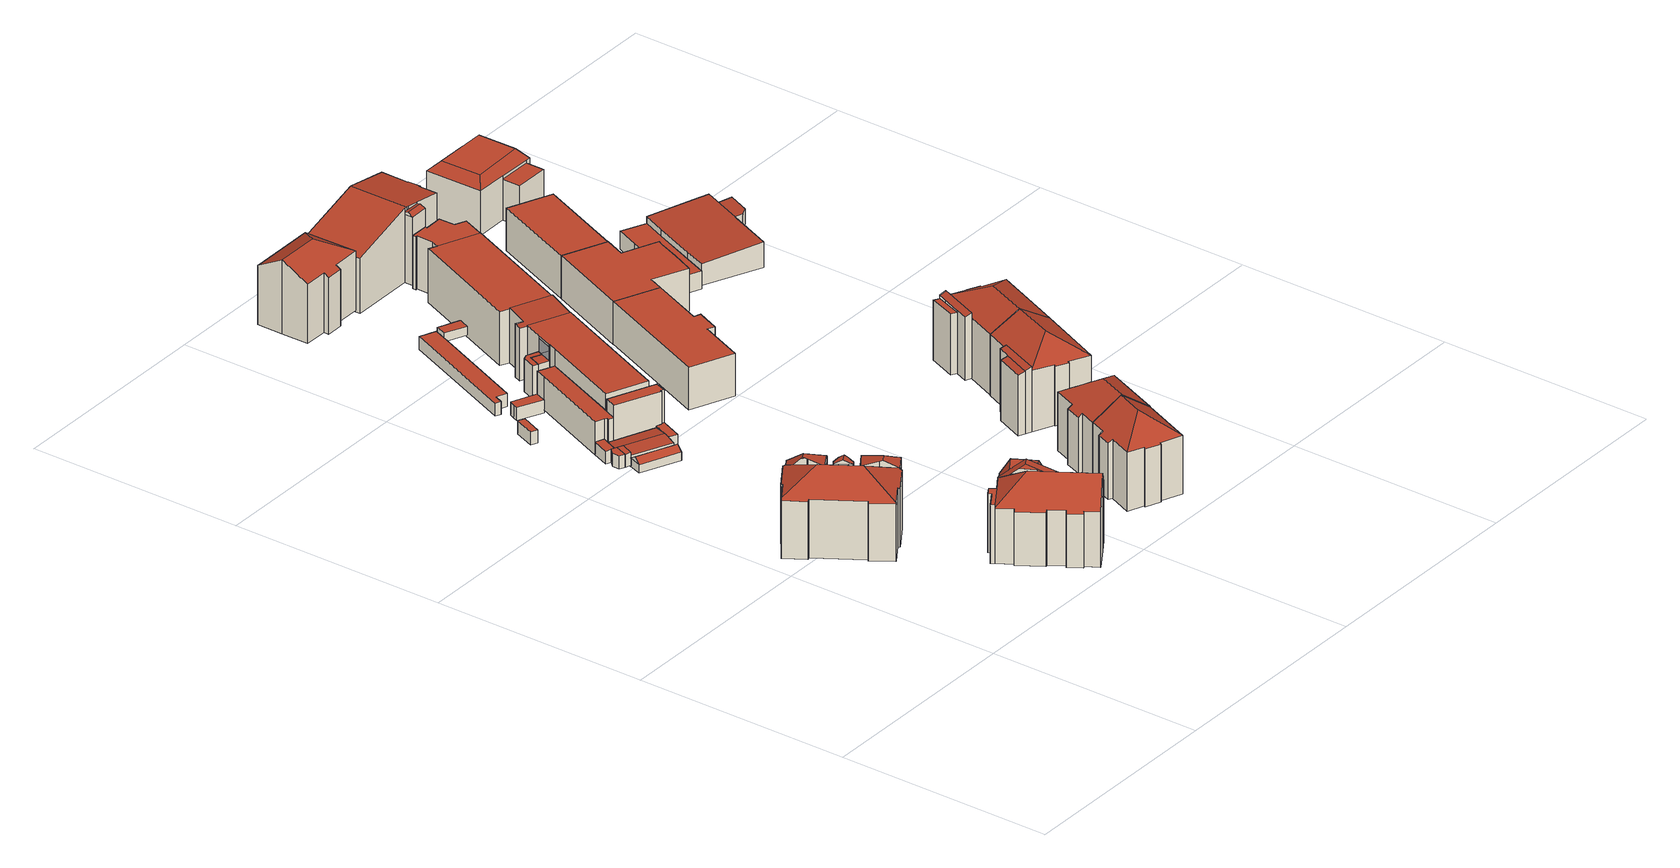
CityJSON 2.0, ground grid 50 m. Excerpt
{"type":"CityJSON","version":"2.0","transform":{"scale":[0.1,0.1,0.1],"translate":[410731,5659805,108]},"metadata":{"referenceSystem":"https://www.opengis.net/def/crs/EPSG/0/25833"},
"CityObjects":{
"building1":{"type":"Building","attributes":{"Gemeindeschluessel":14612000,"Geometrietyp2DReferenz":"3000","function":"31001_9998","roofType":"9999"},"children":["building1-1","building1-2","building1-3","building1-4"]},
"building1-1":{"type":"BuildingPart","attributes":{"Dachtyp_tdc":"tdcFreeFormRoof","Dachneigung":26.21,"QualitaetDacherkennung":50,"Geometrietyp2DReferenz":"3000","measuredHeight":15.41,"roofType":"5000"},"parents":["building1"],"geometry":[{"type":"MultiSurface","lod":"2","boundaries":[[[0,1,2,3,4]],[[1,5,6,2]],[[5,7,8,6]],[[7,9,10,8]],[[9,11,12,13,10]],[[14,15,5,1,0]],[[9,7,15,14,11]],[[7,5,15]],[[0,11,14]],[[3,2,6,8,10,13]]],"semantics":{"surfaces":[{"type":"WallSurface"},{"type":"RoofSurface"},{"type":"GroundSurface"}],"values":[0,0,0,0,0,1,1,0,0,2]}}]},
"building1-2":{"type":"BuildingPart","attributes":{"Dachtyp_tdc":"tdcHipRoof","Dachneigung":31.35,"QualitaetDacherkennung":66,"Geometrietyp2DReferenz":"3000","measuredHeight":17.72,"roofType":"3200"},"parents":["building1"],"geometry":[{"type":"MultiSurface","lod":"2","boundaries":[[[12,16,17,13]],[[18,19,20,21]],[[19,22,23,20]],[[22,24,25,23]],[[24,26,27,25]],[[26,28,29,27]],[[28,30,31,29]],[[30,32,33,31]],[[32,34,35,33]],[[34,36,37,35]],[[36,38,39,37]],[[38,40,41,39]],[[40,42,43,41]],[[42,44,45,43]],[[44,46,47,45]],[[46,48,49,47]],[[48,50,51,49]],[[50,52,53,51]],[[52,54,53]],[[55,56,57,58]],[[56,4,3,57]],[[52,50,48,46,44,59]],[[30,28,26,24,22,19,60]],[[44,42,40,38,36,34,32,30,60,59]],[[19,18,61,16,12,4,56,55,62,63,52,59,60]],[[3,13,17,64,21,20,23,25,27,29,31,33,35,37,39,41,43,45,47,49,51,53,65,58,57]]],"semantics":{"surfaces":[{"type":"WallSurface"},{"type":"RoofSurface"},{"type":"GroundSurface"}],"values":[0,0,0,0,0,0,0,0,0,0,0,0,0,0,0,0,0,0,0,0,0,1,1,1,1,2]}}]},
"building1-3":{"type":"BuildingPart","attributes":{"Dachtyp_tdc":"tdcHipAndGableRoof","Dachneigung":17.2,"QualitaetDacherkennung":31,"Geometrietyp2DReferenz":"3000","measuredHeight":15.52,"roofType":"5000"},"parents":["building1"],"geometry":[{"type":"MultiSurface","lod":"2","boundaries":[[[66,67,68,17,16]],[[67,69,70,68]],[[69,71,72,70]],[[71,73,74,72]],[[73,75,76,74]],[[75,18,21,76]],[[75,73,71,69,67,77]],[[67,66,78,77]],[[78,18,75,77]],[[17,68,70,72,74,76,21,64]]],"semantics":{"surfaces":[{"type":"WallSurface"},{"type":"RoofSurface"},{"type":"GroundSurface"}],"values":[0,0,0,0,0,0,1,1,1,2]}}]},
"building1-4":{"type":"BuildingPart","attributes":{"Dachtyp_tdc":"tdcHipAndGableRoof","Dachneigung":47.18,"QualitaetDacherkennung":43,"Geometrietyp2DReferenz":"3000","measuredHeight":15.87,"roofType":"5000"},"parents":["building1"],"geometry":[{"type":"MultiSurface","lod":"2","boundaries":[[[54,79,80,53]],[[79,81,82,80]],[[81,83,84,82]],[[83,85,86,84]],[[85,87,88,86]],[[87,89,55,58,88]],[[87,85,83,81,79,90]],[[79,54,63,91,90]],[[91,89,87,90]],[[53,80,82,84,86,88,58,65]]],"semantics":{"surfaces":[{"type":"WallSurface"},{"type":"RoofSurface"},{"type":"GroundSurface"}],"values":[0,0,0,0,0,0,1,1,1,2]}}]},
"building2":{"type":"Building","attributes":{"Gemeindeschluessel":14612000,"Geometrietyp2DReferenz":"3000","function":"31001_9998","roofType":"9999"},"children":["building2-1","building2-2","building2-3","building2-4"]},
"building2-1":{"type":"BuildingPart","attributes":{"Dachtyp_tdc":"tdcCutGableRoof","Dachneigung":2.6,"QualitaetDacherkennung":37,"Geometrietyp2DReferenz":"3000","measuredHeight":14.97,"roofType":"9999"},"parents":["building2"],"geometry":[{"type":"MultiSurface","lod":"2","boundaries":[[[92,93,94,95]],[[96,97,98,99]],[[97,92,95,98]],[[93,92,100,101,102]],[[97,96,103,104,105,106]],[[92,97,106,100]],[[105,107,101,100,106]],[[95,94,99,98]]],"semantics":{"surfaces":[{"type":"WallSurface"},{"type":"RoofSurface"},{"type":"GroundSurface"}],"values":[0,0,0,1,1,0,1,2]}}]},
"building2-2":{"type":"BuildingPart","attributes":{"Dachtyp_tdc":"tdcGableRoof","Dachneigung":24.35,"QualitaetDacherkennung":25,"Geometrietyp2DReferenz":"3000","measuredHeight":17.29,"roofType":"3100"},"parents":["building2"],"geometry":[{"type":"MultiSurface","lod":"2","boundaries":[[[108,109,110,111,112]],[[113,114,115,111,110,107,104]],[[116,117,118,99,94]],[[109,108,117,116]],[[114,113,96,99,118]]],"semantics":{"surfaces":[{"type":"RoofSurface"},{"type":"GroundSurface"},{"type":"WallSurface"}],"values":[0,0,1,2,2]}}]},
"building2-3":{"type":"BuildingPart","attributes":{"Dachtyp_tdc":"tdcPolyFlatRoof","Dachneigung":0,"QualitaetDacherkennung":5,"Geometrietyp2DReferenz":"3000","measuredHeight":13.6,"roofType":"1000"},"parents":["building2"],"geometry":[{"type":"MultiSurface","lod":"2","boundaries":[[[119,120,121,122,123]],[[120,124,125,121]],[[124,126,127,125]],[[126,128,129,127]],[[128,130,131,132,129]],[[128,126,124,120,119,130]],[[132,122,121,125,127,129]]],"semantics":{"surfaces":[{"type":"WallSurface"},{"type":"RoofSurface"},{"type":"GroundSurface"}],"values":[0,0,0,0,0,1,2]}}]},
"building2-4":{"type":"BuildingPart","attributes":{"Dachtyp_tdc":"tdcHipAndGableRoof","Dachneigung":41.56,"QualitaetDacherkennung":55,"Geometrietyp2DReferenz":"3000","measuredHeight":18.05,"roofType":"5000"},"parents":["building2"],"geometry":[{"type":"MultiSurface","lod":"2","boundaries":[[[133,134,135,136]],[[134,137,138,135]],[[137,139,140,138]],[[139,141,142,140]],[[141,143,144,142]],[[143,145,146,144]],[[145,147,148,146]],[[147,149,150,148]],[[149,151,152,150]],[[151,123,122,152]],[[131,153,114,118,132]],[[154,155,156,117,108]],[[155,133,136,156]],[[153,131,123,157]],[[123,151,149,147,145,143,141,139,137,134,133,157]],[[133,155,154,112,115,153,157]],[[136,135,138,140,142,144,146,148,150,152,122,132,118,117,156]]],"semantics":{"surfaces":[{"type":"WallSurface"},{"type":"RoofSurface"},{"type":"GroundSurface"}],"values":[0,0,0,0,0,0,0,0,0,0,0,0,0,1,1,1,2]}}]},
"building3":{"type":"Building","attributes":{"Gemeindeschluessel":14612000,"Dachorientierung":0,"MittlereTraufHoehe":113.71,"ObjektHoehe":3,"BodenHoehe":110.71,"Geometrietyp2DReferenz":"3000","BezugspunktDach":"2000","AbsoluteHoehe":113.71,"Dachflaeche":4.95,"measuredHeight":3,"function":"31001_9998","storeysAboveGround":1},"geometry":[{"type":"MultiSurface","lod":"2","boundaries":[[[158,159,160,161,162,163]],[[158,163,164,165]],[[163,162,166,164]],[[162,161,167,166]],[[161,160,168,167]],[[160,159,169,168]],[[159,158,165,169]],[[164,166,167,168,169,165]]],"semantics":{"surfaces":[{"type":"RoofSurface"},{"type":"WallSurface"},{"type":"GroundSurface"}],"values":[0,1,1,1,1,1,1,2]}}]},
"building4":{"type":"Building","attributes":{"Gemeindeschluessel":14612000,"Dachorientierung":0,"MittlereTraufHoehe":113.71,"ObjektHoehe":3,"BodenHoehe":110.71,"Geometrietyp2DReferenz":"3000","BezugspunktDach":"2000","AbsoluteHoehe":113.71,"Dachflaeche":4.46,"measuredHeight":3,"function":"31001_9998","storeysAboveGround":1},"geometry":[{"type":"MultiSurface","lod":"2","boundaries":[[[159,170,171,160]],[[160,171,172,168]],[[171,170,173,172]],[[170,159,169,173]],[[159,160,168,169]],[[168,172,173,169]]],"semantics":{"surfaces":[{"type":"RoofSurface"},{"type":"WallSurface"},{"type":"GroundSurface"}],"values":[0,1,1,1,1,2]}}]},
"building5":{"type":"Building","attributes":{"Gemeindeschluessel":14612000,"Dachorientierung":0,"MittlereTraufHoehe":113.65,"ObjektHoehe":3,"BodenHoehe":110.65,"Geometrietyp2DReferenz":"3000","BezugspunktDach":"2000","AbsoluteHoehe":113.65,"Dachflaeche":8.58,"measuredHeight":3,"function":"31001_9998","storeysAboveGround":1},"geometry":[{"type":"MultiSurface","lod":"2","boundaries":[[[174,175,176,177,178]],[[178,177,179,180]],[[177,176,181,179]],[[176,175,182,181]],[[175,174,183,182]],[[174,178,180,183]],[[180,179,181,182,183]]],"semantics":{"surfaces":[{"type":"RoofSurface"},{"type":"WallSurface"},{"type":"GroundSurface"}],"values":[0,1,1,1,1,1,2]}}]},
"building6":{"type":"Building","attributes":{"Gemeindeschluessel":14612000,"Dachneigung":55.59,"Dachorientierung":-66.88,"MittlereTraufHoehe":112.43,"QualitaetDacherkennung":52,"ObjektHoehe":3,"BodenHoehe":110.48,"Geometrietyp2DReferenz":"3000","AbsoluteHoehe":113.48,"Dachflaeche":36.4,"measuredHeight":3,"function":"31001_9998","roofType":"3100","storeysAboveGround":1},"geometry":[{"type":"MultiSurface","lod":"2","boundaries":[[[184,185,186,187]],[[185,188,189,186]],[[188,190,191,189]],[[190,184,187,191]],[[188,185,192]],[[184,190,193]],[[185,184,193,192]],[[190,188,192,193]],[[187,186,189,191]]],"semantics":{"surfaces":[{"type":"WallSurface"},{"type":"RoofSurface"},{"type":"GroundSurface"}],"values":[0,0,0,0,0,0,1,1,2]}}]},
"building7":{"type":"Building","attributes":{"Gemeindeschluessel":14612000,"Dachorientierung":0,"MittlereTraufHoehe":111.98,"ObjektHoehe":3,"BodenHoehe":108.98,"Geometrietyp2DReferenz":"3000","BezugspunktDach":"2000","AbsoluteHoehe":111.98,"Dachflaeche":8.67,"measuredHeight":3,"function":"31001_9998","storeysAboveGround":1},"geometry":[{"type":"MultiSurface","lod":"2","boundaries":[[[194,195,196,197]],[[197,196,198,199]],[[196,195,200,198]],[[195,194,201,200]],[[194,197,199,201]],[[199,198,200,201]]],"semantics":{"surfaces":[{"type":"RoofSurface"},{"type":"WallSurface"},{"type":"GroundSurface"}],"values":[0,1,1,1,1,2]}}]},
"building8":{"type":"Building","attributes":{"Gemeindeschluessel":14612000,"Dachneigung":82.46,"Dachorientierung":-66.88,"MittlereTraufHoehe":113.15,"QualitaetDacherkennung":37,"ObjektHoehe":3,"BodenHoehe":110.43,"Geometrietyp2DReferenz":"3000","AbsoluteHoehe":113.43,"Dachflaeche":74.77,"measuredHeight":3,"function":"31001_9998","roofType":"3100","storeysAboveGround":1},"children":["building8-1"],"geometry":[{"type":"MultiSurface","lod":"2","boundaries":[[[202,203,204,205]],[[203,206,207,204]],[[206,208,209,207]],[[208,210,211,209]],[[210,212,213,211]],[[212,214,215,213]],[[214,216,217,215]],[[216,218,219,217]],[[218,220,221,219]],[[220,222,223,221]],[[224,202,205,225]],[[212,210,208,206,203,202,224,226]],[[226,222,220,218,216,214,212]],[[205,204,207,209,211,213,215,217,219,221,223,227,225]],[[227,223,222,226]],[[227,226,224,225]]],"semantics":{"surfaces":[{"type":"WallSurface"},{"type":"RoofSurface"},{"type":"GroundSurface"},{"type":"ClosureSurface","isClosure":"1","QuelleClosure":"LoD2WallSurface"}],"values":[0,0,0,0,0,0,0,0,0,0,0,1,1,2,3,3]}}]},
"building8-1":{"type":"BuildingPart","attributes":{"BezugspunktDach":"4000","Dachneigung":90,"Dachorientierung":0,"MittlereTraufHoehe":113.43,"QualitaetDacherkennung":0,"BodenHoehe":110.43,"ObjektTeilHoehe":3,"Geometrietyp2DReferenz":"3000","AbsoluteHoehe":113.43,"Dachflaeche":10.29,"measuredHeight":3,"roofType":"9999","storeysAboveGround":1},"parents":["building8"],"geometry":[{"type":"MultiSurface","lod":"2","boundaries":[[[228,229,226,230,231,232,233,234]],[[232,231,235,236]],[[231,230,224,225,235]],[[226,224,230]],[[222,226,229]],[[229,228,237,223,222]],[[228,234,238,237]],[[234,233,239,238]],[[233,232,236,239]],[[238,239,236,235,225,227,223,237]],[[222,223,227,226]],[[227,225,224,226]]],"semantics":{"surfaces":[{"type":"RoofSurface"},{"type":"WallSurface"},{"type":"GroundSurface"},{"type":"ClosureSurface","isClosure":"1","QuelleClosure":"LoD1Solid"}],"values":[0,1,1,1,1,1,1,1,1,2,3,3]}}]},
"building9":{"type":"Building","attributes":{"Gemeindeschluessel":14612000,"Dachneigung":90,"Dachorientierung":0,"MittlereTraufHoehe":121.03,"QualitaetDacherkennung":100,"ObjektHoehe":10.72,"BodenHoehe":110.31,"Geometrietyp2DReferenz":"3000","AbsoluteHoehe":121.03,"Dachflaeche":33.9,"measuredHeight":10.72,"function":"31001_9998","roofType":"1000","storeysAboveGround":4},"geometry":[{"type":"MultiSurface","lod":"2","boundaries":[[[240,241,242,243]],[[241,244,245,242]],[[244,246,247,245]],[[246,248,249,247]],[[248,250,251,249]],[[250,252,253,251]],[[252,240,243,253]],[[252,250,248,246,244,241,240]],[[243,242,245,247,249,251,253]]],"semantics":{"surfaces":[{"type":"WallSurface"},{"type":"RoofSurface"},{"type":"GroundSurface"}],"values":[0,0,0,0,0,0,0,1,2]}}]},
"building10":{"type":"Building","attributes":{"Gemeindeschluessel":14612000,"Dachneigung":90,"Dachorientierung":0,"MittlereTraufHoehe":118.2,"QualitaetDacherkennung":35,"ObjektHoehe":7.62,"BodenHoehe":110.57,"Geometrietyp2DReferenz":"3000","AbsoluteHoehe":118.2,"Dachflaeche":92.43,"measuredHeight":7.62,"function":"31001_9998","roofType":"1000","storeysAboveGround":3},"geometry":[{"type":"MultiSurface","lod":"2","boundaries":[[[254,255,181,182]],[[255,256,257,181]],[[256,258,259,257]],[[258,260,261,259]],[[260,262,263,261]],[[262,264,265,263]],[[264,266,267,265]],[[266,268,269,267]],[[268,254,182,269]],[[268,266,264,262,260,258,256,255,254]],[[182,181,257,259,261,263,265,267,269]]],"semantics":{"surfaces":[{"type":"WallSurface"},{"type":"RoofSurface"},{"type":"GroundSurface"}],"values":[0,0,0,0,0,0,0,0,0,1,2]}}]},
"building11":{"type":"Building","attributes":{"Gemeindeschluessel":14612000,"Dachorientierung":0,"MittlereTraufHoehe":112.93,"ObjektHoehe":3,"BodenHoehe":109.93,"Geometrietyp2DReferenz":"3000","BezugspunktDach":"2000","AbsoluteHoehe":112.93,"Dachflaeche":15.83,"measuredHeight":3,"function":"31001_9998","storeysAboveGround":1},"geometry":[{"type":"MultiSurface","lod":"2","boundaries":[[[270,271,272,273,274]],[[274,273,275,276]],[[273,272,277,275]],[[272,271,278,277]],[[271,270,279,278]],[[270,274,276,279]],[[276,275,277,278,279]]],"semantics":{"surfaces":[{"type":"RoofSurface"},{"type":"WallSurface"},{"type":"GroundSurface"}],"values":[0,1,1,1,1,1,2]}}]},
"building12":{"type":"Building","attributes":{"Gemeindeschluessel":14612000,"Dachneigung":74.92,"Dachorientierung":-67.97,"MittlereTraufHoehe":112.34,"QualitaetDacherkennung":55,"ObjektHoehe":3,"BodenHoehe":109.94,"Geometrietyp2DReferenz":"3000","AbsoluteHoehe":112.94,"Dachflaeche":19.48,"measuredHeight":3,"function":"31001_9998","roofType":"3100","storeysAboveGround":1},"geometry":[{"type":"MultiSurface","lod":"2","boundaries":[[[280,281,282,283]],[[281,284,285,282]],[[284,286,287,285]],[[286,288,289,287]],[[288,290,291,289]],[[290,292,293,291]],[[292,280,283,293]],[[284,281,280,292,290]],[[290,288,286,284]],[[283,282,285,287,289,291,293]]],"semantics":{"surfaces":[{"type":"WallSurface"},{"type":"RoofSurface"},{"type":"GroundSurface"}],"values":[0,0,0,0,0,0,0,1,1,2]}}]},
"building13":{"type":"Building","attributes":{"Gemeindeschluessel":14612000,"Dachneigung":90,"Dachorientierung":0,"MittlereTraufHoehe":118.19,"QualitaetDacherkennung":54,"ObjektHoehe":7.59,"BodenHoehe":110.6,"Geometrietyp2DReferenz":"3000","AbsoluteHoehe":118.19,"Dachflaeche":8.4,"measuredHeight":7.59,"function":"31001_9998","roofType":"1000","storeysAboveGround":3},"geometry":[{"type":"MultiSurface","lod":"2","boundaries":[[[294,295,296,297]],[[295,298,299,296]],[[298,300,301,299]],[[300,302,303,301]],[[302,304,305,303]],[[304,306,307,305]],[[306,294,297,307]],[[306,304,302,300,298,295,294]],[[297,296,299,301,303,305,307]]],"semantics":{"surfaces":[{"type":"WallSurface"},{"type":"RoofSurface"},{"type":"GroundSurface"}],"values":[0,0,0,0,0,0,0,1,2]}}]},
"building14":{"type":"Building","attributes":{"Gemeindeschluessel":14612000,"Dachneigung":90,"Dachorientierung":0,"MittlereTraufHoehe":111.06,"QualitaetDacherkennung":21,"ObjektHoehe":3,"BodenHoehe":108.06,"Geometrietyp2DReferenz":"3000","AbsoluteHoehe":111.06,"Dachflaeche":114.16,"measuredHeight":3,"function":"31001_9998","roofType":"1000","storeysAboveGround":1},"geometry":[{"type":"MultiSurface","lod":"2","boundaries":[[[308,309,310,311]],[[309,312,313,310]],[[312,314,315,313]],[[314,316,317,315]],[[316,318,319,317]],[[318,320,321,319]],[[320,322,323,321]],[[322,308,311,323]],[[322,320,318,316,314,312,309,308]],[[311,310,313,315,317,319,321,323]]],"semantics":{"surfaces":[{"type":"WallSurface"},{"type":"RoofSurface"},{"type":"GroundSurface"}],"values":[0,0,0,0,0,0,0,0,1,2]}}]},
"building15":{"type":"Building","attributes":{"Dachtyp_tdc":"tdcHipAndGableRoof","Gemeindeschluessel":14612000,"Dachneigung":35.01,"QualitaetDacherkennung":54,"Geometrietyp2DReferenz":"3000","measuredHeight":18.07,"function":"31001_9998","roofType":"5000"},"geometry":[{"type":"Solid","lod":"2","boundaries":[[[[324,325,326,327]],[[325,328,329,326]],[[328,330,331,329]],[[330,332,333,331]],[[332,334,335,333]],[[334,336,337,335]],[[336,338,339,337]],[[338,340,341,339]],[[340,342,343,341]],[[342,344,345,343]],[[344,346,347,345]],[[346,348,349,347]],[[348,324,327,349]],[[344,342,340,338,336,334,350]],[[334,332,330,350]],[[330,328,325,324,348,346,344,350]],[[327,326,329,331,333,335,337,339,341,343,345,347,349]]]],"semantics":{"surfaces":[{"type":"WallSurface"},{"type":"RoofSurface"},{"type":"GroundSurface"}],"values":[[0,0,0,0,0,0,0,0,0,0,0,0,0,1,1,1,2]]}}]},
"building16":{"type":"Building","attributes":{"Dachtyp_tdc":"tdcHipAndGableRoof","Gemeindeschluessel":14612000,"Dachneigung":28.88,"QualitaetDacherkennung":73,"Geometrietyp2DReferenz":"3000","measuredHeight":17.15,"function":"31001_9998","roofType":"5000"},"geometry":[{"type":"Solid","lod":"2","boundaries":[[[[351,352,353,354]],[[352,355,356,353]],[[355,357,358,356]],[[357,359,360,358]],[[359,361,362,360]],[[361,363,364,362]],[[363,365,366,364]],[[365,367,368,366]],[[367,351,354,368]],[[363,361,369]],[[361,359,357,369]],[[357,355,352,351,367,365,363,369]],[[354,353,356,358,360,362,364,366,368]]]],"semantics":{"surfaces":[{"type":"WallSurface"},{"type":"RoofSurface"},{"type":"GroundSurface"}],"values":[[0,0,0,0,0,0,0,0,0,1,1,1,2]]}}]},
"building17":{"type":"Building","attributes":{"Gemeindeschluessel":14612000,"Geometrietyp2DReferenz":"3000","function":"31001_9998","roofType":"9999"},"children":["building17-1","building17-2","building17-3","building17-4","building17-5"]},
"building17-1":{"type":"BuildingPart","attributes":{"Dachtyp_tdc":"tdcPolyFlatRoof","Dachneigung":0,"QualitaetDacherkennung":79,"Geometrietyp2DReferenz":"3000","measuredHeight":12.32,"roofType":"1000"},"parents":["building17"],"geometry":[{"type":"MultiSurface","lod":"2","boundaries":[[[370,371,372,373]],[[374,375,376,377]],[[375,378,379,376]],[[378,380,381,379]],[[380,382,383,381]],[[382,384,385,383]],[[384,386,387,385]],[[386,388,389,387]],[[388,390,391,389]],[[390,370,373,391]],[[390,388,386,384,382,380,378,375,374,371,370]],[[373,372,377,376,379,381,383,385,387,389,391]]],"semantics":{"surfaces":[{"type":"WallSurface"},{"type":"RoofSurface"},{"type":"GroundSurface"}],"values":[0,0,0,0,0,0,0,0,0,0,1,2]}}]},
"building17-2":{"type":"BuildingPart","attributes":{"Dachtyp_tdc":"tdcPolyFlatRoof","Dachneigung":0,"QualitaetDacherkennung":40,"Geometrietyp2DReferenz":"3000","measuredHeight":8.52,"roofType":"1000"},"parents":["building17"],"geometry":[{"type":"MultiSurface","lod":"2","boundaries":[[[392,304,393,394]],[[304,302,395,393]],[[302,300,396,395]],[[300,302,304,392,300,397]],[[396,394,393,395,396,398]]],"semantics":{"surfaces":[{"type":"WallSurface"},{"type":"RoofSurface"},{"type":"GroundSurface"}],"values":[0,0,0,1,2]}}]},
"building17-3":{"type":"BuildingPart","attributes":{"Dachtyp_tdc":"tdcPolyFlatRoof","Dachneigung":5.03,"QualitaetDacherkennung":61,"Geometrietyp2DReferenz":"3000","measuredHeight":12.75,"roofType":"2100"},"parents":["building17"],"geometry":[{"type":"MultiSurface","lod":"2","boundaries":[[[399,400,401,402,403]],[[404,405,406,407]],[[405,408,409,406]],[[408,410,411,409]],[[410,412,413,414,411]],[[412,410,408,405,404,400,399]],[[402,401,407,406,409,411,414]]],"semantics":{"surfaces":[{"type":"WallSurface"},{"type":"RoofSurface"},{"type":"GroundSurface"}],"values":[0,0,0,0,0,1,2]}}]},
"building17-4":{"type":"BuildingPart","attributes":{"Dachtyp_tdc":"tdcPolyFlatRoof","Dachneigung":0,"QualitaetDacherkennung":54,"Geometrietyp2DReferenz":"3000","measuredHeight":12.39,"roofType":"1000"},"parents":["building17"],"geometry":[{"type":"MultiSurface","lod":"2","boundaries":[[[415,403,402,372,371]],[[413,416,417,414]],[[416,418,419,417]],[[418,420,374,377,419]],[[420,418,416,413,403,415]],[[372,402,414,417,419,377]]],"semantics":{"surfaces":[{"type":"WallSurface"},{"type":"RoofSurface"},{"type":"GroundSurface"}],"values":[0,0,0,0,1,2]}}]},
"building17-5":{"type":"BuildingPart","attributes":{"Dachtyp_tdc":"tdcPolyFlatRoof","Dachneigung":0,"QualitaetDacherkennung":89,"Geometrietyp2DReferenz":"3000","measuredHeight":12.36,"roofType":"1000"},"parents":["building17"],"geometry":[{"type":"MultiSurface","lod":"2","boundaries":[[[421,422,423,424]],[[422,425,426,423]],[[425,427,392,394,426]],[[428,398,397]],[[428,429,404,407,398]],[[430,431,432,401,400]],[[431,433,434,432]],[[433,421,424,434]],[[433,431,430,429,428,427,425,422,421]],[[424,423,426,394,396,398,407,401,432,434]]],"semantics":{"surfaces":[{"type":"WallSurface"},{"type":"RoofSurface"},{"type":"GroundSurface"}],"values":[0,0,0,0,0,0,0,0,1,2]}}]},
"building18":{"type":"Building","attributes":{"Dachtyp_tdc":"tdcHipAndGableRoof","Gemeindeschluessel":14612000,"Dachneigung":35.22,"QualitaetDacherkennung":70,"Geometrietyp2DReferenz":"3000","measuredHeight":18.1,"function":"31001_9998","roofType":"5000"},"geometry":[{"type":"Solid","lod":"2","boundaries":[[[[435,436,437,329]],[[436,438,439,437]],[[438,440,441,439]],[[440,442,443,441]],[[442,444,445,443]],[[444,446,447,445]],[[446,448,449,447]],[[448,450,451,449]],[[450,452,453,451]],[[452,454,455,453]],[[454,456,333,455]],[[456,457,458,333]],[[457,435,329,458]],[[454,452,450,448,446,444,459]],[[444,442,440,438,436,435,457,459]],[[457,456,454,459]],[[329,437,439,441,443,445,447,449,451,453,455,333,458]]]],"semantics":{"surfaces":[{"type":"WallSurface"},{"type":"RoofSurface"},{"type":"GroundSurface"}],"values":[[0,0,0,0,0,0,0,0,0,0,0,0,0,1,1,1,2]]}}]},
"building19":{"type":"Building","attributes":{"Gemeindeschluessel":14612000,"Dachneigung":90,"Dachorientierung":0,"MittlereTraufHoehe":112.17,"QualitaetDacherkennung":20,"ObjektHoehe":2.01,"BodenHoehe":110.16,"Geometrietyp2DReferenz":"3000","AbsoluteHoehe":112.17,"Dachflaeche":14.55,"measuredHeight":2.01,"function":"31001_9998","roofType":"1000","storeysAboveGround":1},"geometry":[{"type":"MultiSurface","lod":"2","boundaries":[[[460,461,462,463]],[[461,464,465,462]],[[464,466,467,465]],[[466,460,463,467]],[[466,464,461,460]],[[463,462,465,467]]],"semantics":{"surfaces":[{"type":"WallSurface"},{"type":"RoofSurface"},{"type":"GroundSurface"}],"values":[0,0,0,0,1,2]}}]},
"building20":{"type":"Building","attributes":{"Dachtyp_tdc":"tdcPolyFlatRoof","Gemeindeschluessel":14612000,"Dachneigung":0,"QualitaetDacherkennung":92,"Geometrietyp2DReferenz":"3000","measuredHeight":9.71,"function":"31001_9998","roofType":"1000"},"geometry":[{"type":"Solid","lod":"2","boundaries":[[[[468,469,470,471]],[[469,472,473,470]],[[472,474,475,473]],[[474,476,477,475]],[[476,478,479,477]],[[478,480,481,479]],[[480,482,483,481]],[[482,468,471,483]],[[482,480,478,476,474,472,469,468]],[[471,470,473,475,477,479,481,483]]]],"semantics":{"surfaces":[{"type":"WallSurface"},{"type":"RoofSurface"},{"type":"GroundSurface"}],"values":[[0,0,0,0,0,0,0,0,1,2]]}}]},
"building21":{"type":"Building","attributes":{"Gemeindeschluessel":14612000,"Geometrietyp2DReferenz":"3000","function":"31001_9998","roofType":"9999"},"children":["building21-1","building21-2","building21-3"]},
"building21-1":{"type":"BuildingPart","attributes":{"Dachtyp_tdc":"tdcPolyFlatRoof","Dachneigung":19.26,"QualitaetDacherkennung":31,"Geometrietyp2DReferenz":"3000","measuredHeight":14.5,"roofType":"2100"},"parents":["building21"],"geometry":[{"type":"MultiSurface","lod":"2","boundaries":[[[484,485,486,487]],[[488,489,490,491]],[[489,484,487,490]],[[489,488,485,484]],[[487,486,491,490]]],"semantics":{"surfaces":[{"type":"WallSurface"},{"type":"RoofSurface"},{"type":"GroundSurface"}],"values":[0,0,0,1,2]}}]},
"building21-2":{"type":"BuildingPart","attributes":{"Dachtyp_tdc":"tdcPolyFlatRoof","Dachneigung":17.49,"QualitaetDacherkennung":38,"Geometrietyp2DReferenz":"3000","measuredHeight":14.99,"roofType":"2100"},"parents":["building21"],"geometry":[{"type":"MultiSurface","lod":"2","boundaries":[[[492,493,488,491,494,495]],[[496,497,498,486,485]],[[497,499,500,501,498]],[[497,496,493,492,499]],[[501,494,491,486,498]]],"semantics":{"surfaces":[{"type":"WallSurface"},{"type":"RoofSurface"},{"type":"GroundSurface"}],"values":[0,0,0,1,2]}}]},
"building21-3":{"type":"BuildingPart","attributes":{"Dachtyp_tdc":"tdcHipAndGableRoof","Dachneigung":31.91,"QualitaetDacherkennung":67,"Geometrietyp2DReferenz":"3000","measuredHeight":17.93,"roofType":"5000"},"parents":["building21"],"geometry":[{"type":"MultiSurface","lod":"2","boundaries":[[[502,503,504,505]],[[503,506,507,504]],[[506,508,509,507]],[[508,510,511,509]],[[510,512,513,511]],[[512,514,515,513]],[[514,516,517,515]],[[516,518,494,517]],[[518,495,494]],[[500,502,505,501]],[[518,516,514,512,510,508,519]],[[508,506,503,519]],[[503,502,500,495,518,519]],[[505,504,507,509,511,513,515,517,494,501]]],"semantics":{"surfaces":[{"type":"WallSurface"},{"type":"RoofSurface"},{"type":"GroundSurface"}],"values":[0,0,0,0,0,0,0,0,0,0,1,1,1,2]}}]},
"building22":{"type":"Building","attributes":{"Gemeindeschluessel":14612000,"Geometrietyp2DReferenz":"3000","function":"31001_9998","roofType":"9999"},"children":["building22-1","building22-2"]},
"building22-1":{"type":"BuildingPart","attributes":{"Dachtyp_tdc":"tdcGableRoof","Dachneigung":16.55,"QualitaetDacherkennung":14,"Geometrietyp2DReferenz":"3000","measuredHeight":17.24,"roofType":"3100"},"parents":["building22"],"geometry":[{"type":"MultiSurface","lod":"2","boundaries":[[[520,521,522]],[[520,523,524,521]],[[525,526,527,528,529,530,531,532,533]],[[533,534,535,536,537,523,520,525]],[[524,538,539,540,541,542,543,544,545,546,547,548,549,550,521]],[[523,537,538,524]],[[537,536,539,538]],[[536,535,540,539]],[[535,534,541,540]],[[534,533,542,541]],[[533,532,543,542]],[[532,531,544,543]],[[531,530,545,544]],[[530,529,546,545]],[[529,528,547,546]],[[528,527,548,547]],[[527,526,549,548]],[[526,551,552,549]]],"semantics":{"surfaces":[{"type":"WallSurface"},{"type":"RoofSurface"},{"type":"GroundSurface"}],"values":[0,0,1,1,2,0,0,0,0,0,0,0,0,0,0,0,0,0]}}]},
"building22-2":{"type":"BuildingPart","attributes":{"Dachtyp_tdc":"tdcGableRoof","Dachneigung":31.26,"QualitaetDacherkennung":65,"Geometrietyp2DReferenz":"3000","measuredHeight":16.51,"roofType":"3100"},"parents":["building22"],"geometry":[{"type":"MultiSurface","lod":"2","boundaries":[[[553,522,521,554]],[[552,555,556,549]],[[555,553,554,556]],[[555,557,558,553]],[[559,558,557,551,560]],[[552,551,557,555]],[[553,558,559,522]],[[554,521,550,549,556]]],"semantics":{"surfaces":[{"type":"WallSurface"},{"type":"RoofSurface"},{"type":"GroundSurface"}],"values":[0,0,0,1,1,0,0,2]}}]},
"building23":{"type":"Building","attributes":{"Gemeindeschluessel":14612000,"Dachorientierung":0,"MittlereTraufHoehe":112.92,"ObjektHoehe":3,"BodenHoehe":109.92,"Geometrietyp2DReferenz":"3000","BezugspunktDach":"2000","AbsoluteHoehe":112.92,"Dachflaeche":28.08,"measuredHeight":3,"function":"31001_9998","storeysAboveGround":1},"geometry":[{"type":"MultiSurface","lod":"2","boundaries":[[[561,562,563,564,565,566,567]],[[567,566,568,569]],[[566,565,570,568]],[[565,564,571,570]],[[564,563,572,571]],[[563,562,573,572]],[[562,561,574,573]],[[561,567,569,574]],[[569,568,570,571,572,573,574]]],"semantics":{"surfaces":[{"type":"RoofSurface"},{"type":"WallSurface"},{"type":"GroundSurface"}],"values":[0,1,1,1,1,1,1,1,2]}}]},
"building24":{"type":"Building","attributes":{"Dachtyp_tdc":"tdcPolyFlatRoof","Gemeindeschluessel":14612000,"Dachneigung":0,"QualitaetDacherkennung":91,"Geometrietyp2DReferenz":"3000","measuredHeight":9.89,"function":"31001_9998","roofType":"1000"},"geometry":[{"type":"Solid","lod":"2","boundaries":[[[[575,576,577,578]],[[576,579,580,577]],[[579,581,582,580]],[[581,583,584,582]],[[583,480,585,584]],[[480,478,586,585]],[[478,587,588,586]],[[587,589,590,588]],[[589,591,592,590]],[[591,575,578,592]],[[591,589,587,478,480,583,581,579,576,575]],[[578,577,580,582,584,585,586,588,590,592]]]],"semantics":{"surfaces":[{"type":"WallSurface"},{"type":"RoofSurface"},{"type":"GroundSurface"}],"values":[[0,0,0,0,0,0,0,0,0,0,1,2]]}}]},
"building25":{"type":"Building","attributes":{"Gemeindeschluessel":14612000,"Geometrietyp2DReferenz":"3000","function":"31001_9998","roofType":"9999"},"children":["building25-1","building25-2","building25-3"]},
"building25-1":{"type":"BuildingPart","attributes":{"Dachtyp_tdc":"tdcHipAndGableRoof","Dachneigung":31.3,"QualitaetDacherkennung":68,"Geometrietyp2DReferenz":"3000","measuredHeight":17.78,"roofType":"5000"},"parents":["building25"],"geometry":[{"type":"MultiSurface","lod":"2","boundaries":[[[502,593,594,595]],[[596,597,598,599]],[[597,600,601,598]],[[600,602,603,601]],[[602,604,605,603]],[[604,606,607,605]],[[606,506,608,607]],[[506,609,610,608]],[[609,502,595,610]],[[606,604,602,600,597,596,611]],[[596,593,502,609,611]],[[609,506,606,611]],[[595,594,599,598,601,603,605,607,608,610]]],"semantics":{"surfaces":[{"type":"WallSurface"},{"type":"RoofSurface"},{"type":"GroundSurface"}],"values":[0,0,0,0,0,0,0,0,0,1,1,1,2]}}]},
"building25-2":{"type":"BuildingPart","attributes":{"Dachtyp_tdc":"tdcPolyFlatRoof","Dachneigung":2.92,"QualitaetDacherkennung":26,"Geometrietyp2DReferenz":"3000","measuredHeight":14.11,"roofType":"2100"},"parents":["building25"],"geometry":[{"type":"MultiSurface","lod":"2","boundaries":[[[612,613,614,615]],[[616,617,618,619]],[[617,612,615,618]],[[617,616,613,612]],[[615,614,619,618]]],"semantics":{"surfaces":[{"type":"WallSurface"},{"type":"RoofSurface"},{"type":"GroundSurface"}],"values":[0,0,0,1,2]}}]},
"building25-3":{"type":"BuildingPart","attributes":{"Dachtyp_tdc":"tdcPolyFlatRoof","Dachneigung":23.02,"QualitaetDacherkennung":46,"Geometrietyp2DReferenz":"3000","measuredHeight":15.04,"roofType":"2100"},"parents":["building25"],"geometry":[{"type":"MultiSurface","lod":"2","boundaries":[[[620,621,622,594,593]],[[621,623,616,619,622]],[[624,625,599,614,613]],[[625,624,623,621,620]],[[594,622,619,614,599]]],"semantics":{"surfaces":[{"type":"WallSurface"},{"type":"RoofSurface"},{"type":"GroundSurface"}],"values":[0,0,0,1,2]}}]},
"building26":{"type":"Building","attributes":{"Dachtyp_tdc":"tdcPolyFlatRoof","Gemeindeschluessel":14612000,"Dachneigung":0,"QualitaetDacherkennung":84,"Geometrietyp2DReferenz":"3000","measuredHeight":9.87,"function":"31001_9998","roofType":"1000"},"geometry":[{"type":"Solid","lod":"2","boundaries":[[[[626,627,588,590]],[[627,628,629,588]],[[628,630,631,629]],[[630,626,590,631]],[[630,628,627,626]],[[590,588,629,631]]]],"semantics":{"surfaces":[{"type":"WallSurface"},{"type":"RoofSurface"},{"type":"GroundSurface"}],"values":[[0,0,0,0,1,2]]}}]},
"building27":{"type":"Building","attributes":{"Dachtyp_tdc":"tdcPolyFlatRoof","Gemeindeschluessel":14612000,"Dachneigung":0,"QualitaetDacherkennung":32,"Geometrietyp2DReferenz":"3000","measuredHeight":4.23,"function":"31001_9998","roofType":"1000"},"geometry":[{"type":"Solid","lod":"2","boundaries":[[[[632,633,634,635]],[[633,636,637,634]],[[636,638,639,637]],[[638,640,641,639]],[[640,642,643,641]],[[642,644,645,643]],[[644,646,647,645]],[[646,648,649,647]],[[648,632,635,649]],[[648,646,644,642,640,638,636,633,632]],[[635,634,637,639,641,643,645,647,649]]]],"semantics":{"surfaces":[{"type":"WallSurface"},{"type":"RoofSurface"},{"type":"GroundSurface"}],"values":[[0,0,0,0,0,0,0,0,0,1,2]]}}]},
"building28":{"type":"Building","attributes":{"Gemeindeschluessel":14612000,"Geometrietyp2DReferenz":"3000","function":"31001_9998","roofType":"9999"},"children":["building28-1","building28-2"]},
"building28-1":{"type":"BuildingPart","attributes":{"Dachtyp_tdc":"tdcCutTentRoof","Dachneigung":0.135,"QualitaetDacherkennung":72,"Geometrietyp2DReferenz":"3000","measuredHeight":12.39,"roofType":"9999"},"parents":["building28"],"geometry":[{"type":"MultiSurface","lod":"2","boundaries":[[[650,651,652,653]],[[651,654,655,652]],[[654,656,657,655]],[[656,658,659,657]],[[658,660,661,659]],[[660,662,663,661]],[[664,665,666]],[[664,667,668,665]],[[667,669,670,668]],[[669,671,672,670]],[[671,673,674,672]],[[673,650,653,674]],[[658,656,654,675,676]],[[667,664,662,660,658,676,677]],[[669,667,677,678]],[[654,651,650,673,671,669,678,675]],[[678,677,676,675]],[[653,652,655,657,659,661,665,668,670,672,674]]],"semantics":{"surfaces":[{"type":"WallSurface"},{"type":"RoofSurface"},{"type":"GroundSurface"}],"values":[0,0,0,0,0,0,0,0,0,0,0,0,1,1,1,1,1,2]}}]},
"building28-2":{"type":"BuildingPart","attributes":{"Dachtyp_tdc":"tdcPolyFlatRoof","Dachneigung":0,"QualitaetDacherkennung":62,"Geometrietyp2DReferenz":"3000","measuredHeight":9.41,"roofType":"1000"},"parents":["building28"],"geometry":[{"type":"MultiSurface","lod":"2","boundaries":[[[663,679,680,661]],[[679,681,682,680]],[[681,666,665,682]],[[666,681,679,663]],[[661,680,682,665]]],"semantics":{"surfaces":[{"type":"WallSurface"},{"type":"RoofSurface"},{"type":"GroundSurface"}],"values":[0,0,0,1,2]}}]},
"building29":{"type":"Building","attributes":{"Gemeindeschluessel":14612000,"Geometrietyp2DReferenz":"3000","function":"31001_9998","roofType":"9999"},"children":["building29-1","building29-2"]},
"building29-1":{"type":"BuildingPart","attributes":{"Dachtyp_tdc":"tdcPolyFlatRoof","Dachneigung":4.02,"QualitaetDacherkennung":63,"Geometrietyp2DReferenz":"3000","measuredHeight":3.65,"roofType":"2100"},"parents":["building29"],"geometry":[{"type":"MultiSurface","lod":"2","boundaries":[[[683,684,685,686]],[[687,688,689,690]],[[687,684,691,684,683,692,688]],[[689,693,686,685,694,685,690]],[[688,692,693,689]],[[692,683,686,693]]],"semantics":{"surfaces":[{"type":"WallSurface"},{"type":"RoofSurface"},{"type":"GroundSurface"}],"values":[0,0,1,2,0,0]}}]},
"building29-2":{"type":"BuildingPart","attributes":{"Dachtyp_tdc":"tdcPolyFlatRoof","Dachneigung":3.7,"QualitaetDacherkennung":84,"Geometrietyp2DReferenz":"3000","measuredHeight":5.96,"roofType":"2100"},"parents":["building29"],"geometry":[{"type":"MultiSurface","lod":"2","boundaries":[[[695,694,691]],[[695,696,697,694]],[[696,698,699,697]],[[698,700,701,699]],[[700,702,703,701]],[[702,704,705,703]],[[704,706,707,705]],[[706,708,709,707]],[[708,710,687,690,709]],[[710,708,706,704,702,700,698,696,695]],[[694,697,699,701,703,705,707,709,690,685]]],"semantics":{"surfaces":[{"type":"WallSurface"},{"type":"RoofSurface"},{"type":"GroundSurface"}],"values":[0,0,0,0,0,0,0,0,0,1,2]}}]}
},
"vertices":[
[171,522,171],[178,527,172],[178,527,28],[171,522,28],[171,522,166],[191,524,176],[191,524,28],[202,508,177],[202,508,28],[202,495,171],[202,495,28],[193,489,171],[193,489,166],[193,489,28],[182,505,182],[198,515,182],
[201,477,166],[201,477,28],[245,412,166],[244,412,166],[244,412,28],[245,412,28],[243,411,166],[243,411,28],[245,407,163],[245,407,28],[185,367,162],[185,367,28],[183,371,164],[183,371,28],[137,341,163],[137,341,28],[135,340,161],[135,340,28],[104,386,161],[104,386,28],[107,388,163],[107,388,28],[42,487,164],[42,487,28],[38,485,161],[38,485,28],[9,530,162],[9,530,28],[12,532,164],[12,532,28],[57,562,165],[57,562,28],[55,565,163],[55,565,28],[115,605,164],[115,605,28],[117,601,167],[117,601,28],[117,601,152],[161,536,166],[170,522,167],[170,522,28],[161,536,28],[106,513,205],[157,435,205],[226,439,166],[137,572,167],[126,589,167],[226,439,28],[137,572,28],
[201,477,169],[234,500,169],[234,500,28],[239,504,163],[239,504,28],[260,473,162],[260,473,28],[255,469,167],[255,469,28],[278,434,166],[278,434,28],[242,450,183],[226,439,183],
[153,625,151],[153,625,28],[176,590,159],[176,590,28],[181,593,152],[181,593,28],[202,560,160],[202,560,28],[197,557,166],[197,557,28],[161,536,167],[149,580,186],[137,572,186],
[428,182,144],[398,162,144],[398,162,29],[428,182,29],[345,243,144],[375,263,144],[375,263,29],[345,243,29],[418,198,177],[387,178,177],[393,169,158],[350,235,158],[355,227,172],[357,224,179],[388,244,179],[359,221,179],
[411,103,158],[429,115,158],[375,196,202],[358,185,202],[400,120,167],[345,243,158],[328,232,158],[334,221,168],[429,115,29],[411,103,29],[328,232,29],
[244,177,165],[239,184,165],[239,184,29],[244,177,29],[244,177,157],[275,207,165],[275,207,29],[271,214,165],[271,214,29],[288,225,165],[288,225,29],[298,212,165],[298,212,164],[298,212,29],
[409,33,210],[358,0,157],[358,0,29],[409,33,29],[340,29,157],[340,29,29],[336,26,153],[336,26,29],[317,55,153],[317,55,29],[322,58,157],[322,58,29],[300,90,157],[300,90,29],[296,88,153],[296,88,29],[261,142,153],[261,142,29],[265,144,157],[265,144,29],[328,232,168],[411,103,167],[443,55,167],[443,55,29],[327,158,210],
[96,995,57],[108,990,57],[120,1019,57],[115,1021,57],[108,1024,57],[96,1011,57],[96,1011,27],[96,995,27],[108,1024,27],[115,1021,27],[120,1019,27],[108,990,27],
[121,985,57],[133,1013,57],[133,1013,27],[121,985,27],
[115,1021,56],[132,1059,56],[113,1067,56],[96,1029,56],[108,1024,56],[96,1029,26],[108,1024,26],[113,1067,26],[132,1059,26],[115,1021,26],
[121,985,44],[211,946,44],[211,946,25],[121,985,25],[199,918,44],[199,918,25],[109,956,44],[109,956,25],[205,932,55],[115,970,55],
[103,1202,40],[123,1248,40],[108,1255,40],[88,1208,40],[108,1255,10],[88,1208,10],[123,1248,10],[103,1202,10],
[211,946,50],[121,985,50],[121,985,24],[211,946,24],[133,1013,54],[133,1013,24],[120,1019,54],[120,1019,24],[115,1021,54],[115,1021,24],[117,1024,54],[117,1024,24],[132,1059,49],[132,1059,24],[138,1056,49],[138,1056,24],[137,1052,50],[137,1052,24],[148,1047,50],[148,1047,24],[237,1009,50],[237,1009,24],[218,962,52],[218,962,24],[224,978,54],[224,978,24],
[249,1004,54],[237,1009,54],[218,962,54],[236,955,54],[242,969,54],[257,1004,54],[250,1007,54],[236,955,24],[242,969,24],[249,1004,24],[250,1007,24],[257,1004,24],
[160,1074,130],[252,1035,130],[252,1035,23],[160,1074,23],[266,1029,130],[266,1029,23],[257,1004,130],[257,1004,23],[250,1007,130],[250,1007,23],[249,1004,130],[249,1004,23],[148,1047,130],[148,1047,23],
[132,1059,102],[113,1067,102],[192,1252,102],[192,1252,26],[202,1277,102],[202,1277,26],[239,1261,102],[239,1261,26],[160,1074,102],[160,1074,26],[148,1047,102],[148,1047,26],[137,1052,102],[137,1052,26],[138,1056,102],[138,1056,26],
[136,1278,49],[192,1252,49],[202,1277,49],[146,1301,49],[141,1289,49],[146,1301,19],[141,1289,19],[202,1277,19],[192,1252,19],[136,1278,19],
[266,1029,41],[252,1035,41],[252,1035,19],[266,1029,19],[264,1063,49],[264,1063,19],[276,1092,41],[276,1092,19],[304,1081,41],[304,1081,19],[292,1052,49],[292,1052,19],[280,1023,41],[280,1023,19],
[225,1326,102],[238,1331,102],[238,1331,26],[225,1326,26],[264,1320,102],[264,1320,26],[259,1308,102],[259,1308,26],[236,1318,102],[236,1318,26],[224,1291,102],[224,1291,26],[212,1296,102],[212,1296,26],
[300,1597,31],[290,1572,31],[290,1572,1],[300,1597,1],[192,1343,31],[192,1343,1],[168,1353,31],[168,1353,1],[160,1335,31],[160,1335,1],[148,1340,31],[148,1340,1],[265,1616,31],[265,1616,1],[302,1600,31],[302,1600,1],
[593,179,157],[602,176,164],[602,176,28],[593,179,28],[617,212,164],[617,212,28],[676,186,209],[676,186,28],[736,159,162],[736,159,28],[684,39,163],[684,39,28],[635,59,163],[635,59,28],[634,56,161],[634,56,28],[600,70,161],[600,70,28],[601,73,164],[601,73,28],[565,88,164],[565,88,28],[588,141,164],[588,141,28],[579,145,157],[579,145,28],[650,124,209],
[170,1768,157],[170,1780,164],[170,1780,27],[170,1768,27],[116,1780,164],[116,1780,27],[116,1843,198],[116,1843,27],[116,1904,163],[116,1904,27],[276,1905,163],[276,1905,27],[276,1780,164],[276,1780,27],[210,1780,164],[210,1780,27],[210,1769,157],[210,1769,27],[217,1843,198],
[533,1698,140],[511,1646,140],[511,1646,17],[533,1698,17],[420,1685,140],[428,1704,140],[428,1704,17],[420,1685,17],[428,1742,140],[428,1742,17],[424,1741,140],[424,1741,17],[424,1750,140],[424,1750,17],[466,1750,140],[466,1750,17],[466,1745,140],[466,1745,17],[507,1746,140],[507,1746,17],[508,1709,140],[508,1709,17],
[248,1281,102],[224,1291,17],[248,1281,17],[236,1318,17],[259,1308,17],[264,1319,102],[264,1319,17],
[400,1386,144],[373,1321,138],[373,1321,17],[400,1386,17],[400,1386,141],[281,1360,138],[265,1367,138],[265,1367,17],[281,1360,17],[272,1383,140],[272,1383,17],[288,1376,140],[288,1376,17],[309,1425,144],[309,1425,141],[309,1425,17],
[511,1646,141],[289,1434,141],[289,1434,17],[400,1694,141],[400,1694,17],[420,1685,141],
[161,1077,140],[239,1260,140],[239,1260,17],[161,1077,17],[248,1280,140],[248,1280,17],[248,1281,140],[264,1319,140],[281,1360,140],[373,1321,140],[276,1095,140],[276,1095,17],[252,1038,140],[252,1038,17],
[617,212,163],[633,250,163],[633,250,28],[625,253,156],[625,253,28],[640,291,156],[640,291,28],[649,287,163],[649,287,28],[671,339,163],[671,339,28],[709,323,163],[709,323,28],[710,325,161],[710,325,28],[744,311,161],[744,311,28],[743,308,163],[743,308,28],[790,288,163],[790,288,28],[736,159,163],[677,185,209],[677,185,28],[706,252,209],
[300,1597,42],[350,1576,42],[350,1576,22],[300,1597,22],[339,1551,42],[339,1551,22],[290,1572,42],[290,1572,22],
[553,1134,116],[531,1082,116],[531,1082,18],[553,1134,18],[515,1089,116],[515,1089,18],[472,988,116],[472,988,18],[373,1030,116],[373,1030,18],[489,1303,116],[489,1303,18],[589,1260,116],[589,1260,18],[538,1140,116],[538,1140,18],
[699,501,166],[714,494,171],[714,494,26],[699,501,26],[686,430,171],[672,437,166],[672,437,26],[686,430,26],
[700,425,176],[686,430,172],[700,425,26],[700,425,167],[714,494,172],[726,522,172],[726,522,26],[739,517,176],[739,517,167],[739,517,26],
[765,576,167],[828,549,206],[828,549,26],[765,576,26],[892,523,163],[892,523,26],[825,370,163],[825,370,26],[776,391,165],[776,391,26],[775,388,163],[775,388,26],[746,401,164],[746,401,26],[748,404,166],[748,404,26],[700,425,168],[788,456,206],
[424,1770,195],[424,1770,24],[424,1770,182],[276,1769,151],[276,1769,24],[430,1770,196],[466,1770,190],[533,1771,178],[533,1815,178],[536,1815,177],[536,1844,177],[533,1844,178],[533,1907,178],[430,1907,196],[374,1907,180],[276,1907,150],[276,1905,150],[276,1780,151],[276,1780,24],[276,1905,24],[276,1907,24],[374,1907,24],[430,1907,24],[533,1907,24],[533,1844,24],[536,1844,24],[536,1815,24],[533,1815,24],[533,1771,24],[466,1770,24],[430,1770,24],[466,1770,187],[466,1770,182],
[424,1750,182],[424,1750,24],[466,1750,182],[466,1750,24],[466,1762,189],[424,1761,189],[424,1770,187],[430,1770,187],
[534,1698,49],[534,1771,49],[466,1771,49],[466,1750,49],[466,1745,49],[507,1746,49],[508,1709,49],[507,1746,19],[508,1709,19],[466,1745,19],[466,1750,19],[466,1771,19],[534,1771,19],[534,1698,19],
[730,1368,116],[725,1359,116],[725,1359,17],[730,1368,17],[705,1310,116],[705,1310,17],[682,1258,116],[682,1258,17],[602,1292,116],[602,1292,17],[589,1260,17],[489,1303,17],[570,1491,116],[570,1491,17],[669,1449,116],[669,1449,17],[649,1402,116],[649,1402,17],
[794,643,167],[794,643,27],[765,576,27],[833,736,167],[881,716,165],[881,716,27],[833,736,27],[883,720,163],[883,720,27],[910,708,162],[910,708,27],[908,703,164],[908,703,27],[960,681,163],[960,681,27],[892,523,27],[828,549,205],[828,549,27],[868,645,205],
[806,747,165],[820,741,165],[820,741,27],[806,747,27],[793,678,168],[780,684,168],[780,684,27],[793,678,27],
[794,643,178],[780,649,172],[780,649,27],[793,678,172],[820,741,172],[833,736,178],
[669,1449,115],[570,1491,115],[654,1689,115],[654,1689,17],[753,1647,115],[753,1647,17],
[705,1310,62],[725,1359,62],[725,1359,20],[705,1310,20],[730,1368,62],[730,1368,20],[765,1454,62],[765,1454,20],[788,1508,62],[788,1508,20],[844,1483,62],[844,1483,20],[821,1430,62],[821,1430,20],[781,1335,62],[781,1335,20],[761,1286,62],[761,1286,20],
[833,1907,108],[833,1901,115],[833,1901,17],[833,1907,17],[833,1898,117],[833,1898,17],[833,1875,117],[833,1875,17],[834,1765,117],[834,1765,17],[823,1765,117],[823,1765,17],[823,1765,118],[823,1765,111],[743,1765,119],[743,1765,17],[743,1765,111],[670,1764,120],[670,1764,17],[668,1897,120],[668,1897,17],[788,1898,118],[788,1898,17],[788,1907,109],[788,1907,17],[813,1875,141],[814,1785,141],[691,1782,140],[690,1876,140],
[823,1722,111],[823,1722,17],[743,1722,111],[743,1722,17],
[985,1351,63],[949,1367,60],[949,1367,28],[985,1351,28],[974,1427,60],[1023,1406,64],[1023,1406,28],[974,1427,28],[934,1332,60],[1002,1358,64],[1002,1358,28],[934,1332,28],
[934,1332,87],[891,1229,87],[891,1229,28],[761,1286,78],[761,1286,28],[781,1335,78],[781,1335,28],[821,1430,78],[821,1430,28],[844,1483,78],[844,1483,28],[887,1465,81],[887,1465,28],[942,1441,85],[942,1441,28],[974,1427,87]
]}
